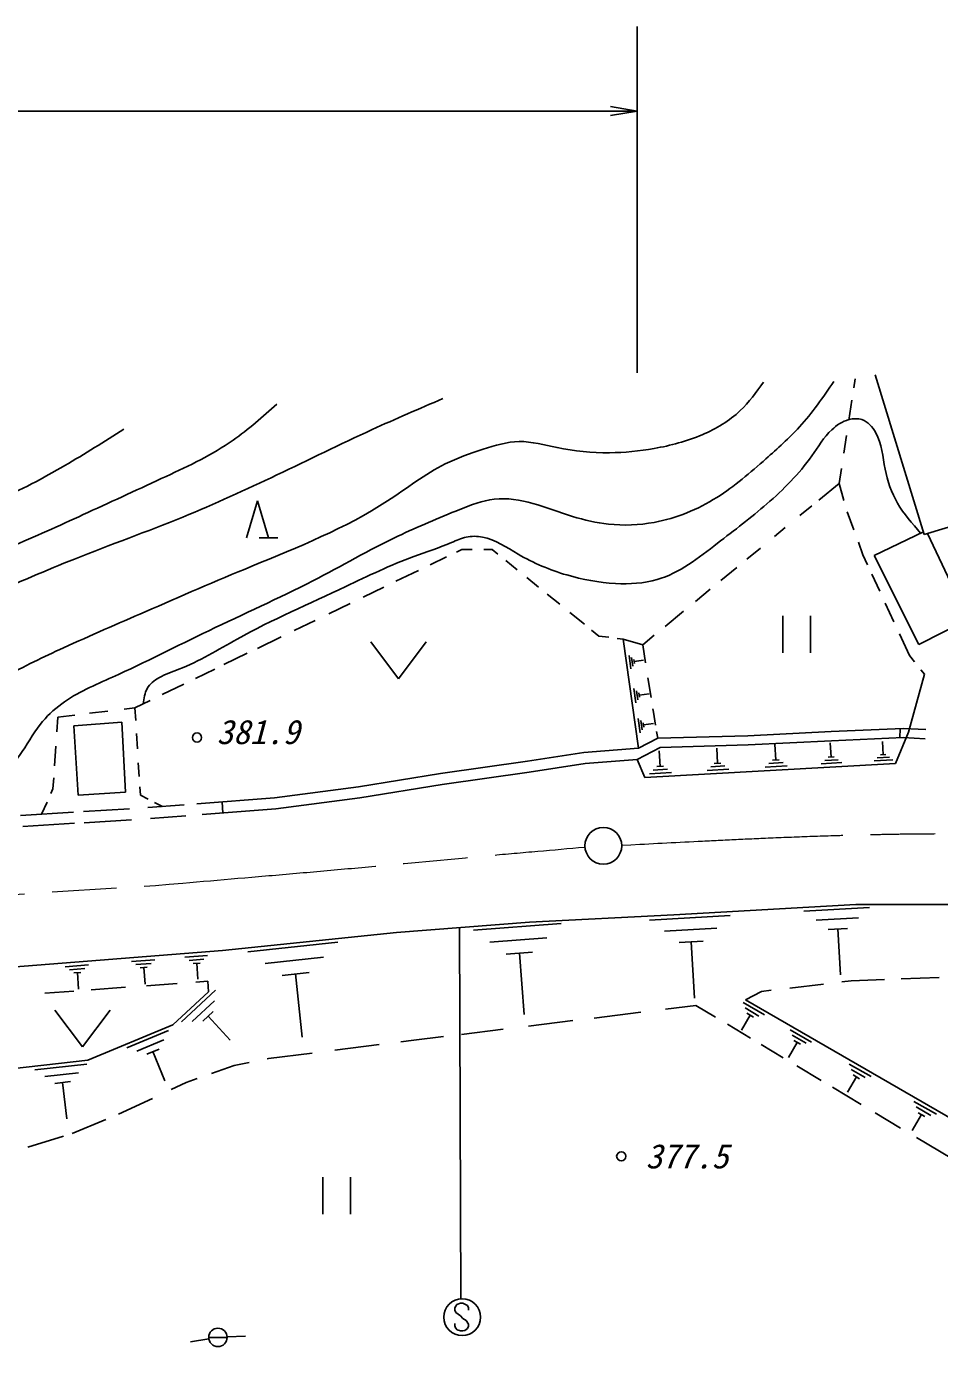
# Model space of a CAD drawing. Units: millimetres, scale not verified. Extents: x 40000 to 680000, y 20000 to 380000.
# Drawn here: x 436300 to 485834, y 267581 to 339209 of the extents above; entities that cross this region are included whole.
import ezdxf
from ezdxf.enums import TextEntityAlignment as Align

# ---------------------------------------------------------------- set-up
doc = ezdxf.new("R2010")
doc.units = ezdxf.units.MM
doc.header["$LTSCALE"] = 1000
doc.linetypes.add('CHAIN', pattern=[18.5, 12, -1.5, 3.5, -1.5])
for name, color, linetype, lineweight in [('M-BGD', 7, 'Continuous', 25), ('M-BGD-EXST', 7, 'Continuous', 25), ('M-BMK', 2, 'CHAIN', 13), ('M-BMK-SRVR', 3, 'Continuous', 25), ('M-STR-STR3', 7, 'Continuous', 25)]:
    doc.layers.add(name, color=color, linetype=linetype, lineweight=lineweight)
doc.styles.add('ＭＳ ゴシック', font='')
doc.styles.get('ＭＳ ゴシック').set_extended_font_data('MS Gothic')

# ---------------------------------------------------------------- blocks, each defined once
blk = doc.blocks.new('open_arrow')
at = {"color": 0, "linetype": 'Continuous', "lineweight": -2}
blk.add_lwpolyline([(7.5, 1.25), (0, 0), (7.5, -1.25)], dxfattribs=at)

msp = doc.modelspace()

# ---------------------------------------------------------------- linework, layer by layer
at = {"layer": 'M-BGD'}
for p, q in [((482342, 320298), (485000, 311638)), ((481182, 319606), (481254, 320079)), ((480911, 317838), (481078, 318931)), ((480636, 316049), (480784, 317013)), ((485000, 311638), (502261, 316894)), ((480385, 314411), (480510, 315226)), ((480385, 314411), (479288, 313510)), ((480647, 313478), (480385, 314411)), ((448233, 311469), (448833, 313469)), ((448833, 313469), (449433, 311469)), ((478905, 313196), (478260, 312667)), ((481178, 311890), (480817, 312871)), ((477463, 312013), (476873, 311528)), ((484953, 311791), (482283, 310503)), ((487389, 307039), (485183, 311693)), ((448933, 311469), (449933, 311469)), ((476118, 310908), (475383, 310305)), ((481679, 310530), (481426, 311218)), ((459088, 310430), (458199, 309999)), ((459910, 310828), (459625, 310690)), ((460481, 310828), (459910, 310828)), ((461560, 310828), (461111, 310828)), ((461870, 310577), (461560, 310828)), ((462919, 309727), (462307, 310223)), ((481925, 310000), (481679, 310530)), ((482283, 310503), (484701, 305665)), ((457564, 309692), (456346, 309101)), ((474835, 309855), (473968, 309144)), ((482588, 308569), (482157, 309498)), ((455681, 308780), (454564, 308238)), ((464078, 308788), (463443, 309303)), ((465227, 307857), (464547, 308408)), ((473393, 308672), (472590, 308013)), ((453853, 307894), (452703, 307337)), ((466566, 306772), (465785, 307405)), ((471937, 307477), (470941, 306659)), ((483359, 306905), (482887, 307923)), ((451966, 306979), (450828, 306428)), ((477327, 305224), (477327, 307224)), ((478827, 307224), (478827, 305224)), ((484701, 305665), (487389, 307039)), ((450119, 306085), (448837, 305464)), ((467355, 306133), (466960, 306453)), ((467895, 306063), (467355, 306133)), ((468667, 305963), (468340, 306006)), ((469728, 305663), (468667, 305963)), ((469510, 300041), (468667, 305963)), ((470348, 306172), (469728, 305663)), ((484205, 305078), (483658, 306259)), ((448283, 305195), (447013, 304580)), ((454991, 305820), (456491, 303820)), ((456491, 303820), (457991, 305820)), ((469728, 305663), (469884, 304684)), ((469094, 304353), (468994, 305083)), ((469194, 304503), (469124, 304973)), ((469284, 304643), (469244, 304863)), ((469774, 304823), (469264, 304753)), ((484472, 304739), (484205, 305078)), ((446522, 304342), (445467, 303831)), ((470015, 303863), (470186, 302793)), ((484143, 300919), (485006, 304061)), ((485006, 304061), (484819, 304298)), ((444838, 303526), (443656, 302953)), ((469364, 302503), (469254, 303283)), ((469464, 302663), (469394, 303163)), ((469554, 302813), (469524, 303043)), ((470084, 303003), (469544, 302933)), ((443008, 302640), (442184, 302241)), ((437996, 301733), (437945, 300944)), ((438929, 301846), (437996, 301733)), ((440718, 302063), (439715, 301941)), ((442184, 302241), (441595, 302169)), ((442184, 302241), (442228, 301551)), ((469594, 300883), (469484, 301663)), ((470283, 302184), (470313, 301997)), ((470313, 301997), (470428, 301299)), ((438869, 301261), (441480, 301465)), ((439115, 297505), (438869, 301261)), ((441480, 301465), (441673, 297665)), ((469694, 301043), (469624, 301543)), ((469784, 301193), (469754, 301423)), ((470314, 301383), (469774, 301313)), ((470485, 300953), (470545, 300583)), ((475426, 300724), (479948, 300954)), ((479948, 300954), (483856, 301124)), ((483435, 299225), (484143, 300919)), ((483686, 300616), (483704, 301118)), ((483856, 301124), (485096, 301054)), ((437893, 300156), (437823, 299082)), ((442272, 300836), (442323, 300021)), ((469510, 300041), (470545, 300583)), ((470545, 300583), (475426, 300724)), ((470675, 300087), (475446, 300225)), ((475446, 300225), (479972, 300455)), ((476904, 300243), (476954, 299413)), ((479904, 300333), (479954, 299563)), ((479972, 300455), (483853, 300624)), ((482734, 300413), (482774, 299693)), ((483853, 300624), (485056, 300556)), ((463483, 299348), (466538, 299815)), ((466538, 299815), (469510, 300041)), ((466606, 299219), (469427, 299433)), ((469427, 299433), (470675, 300087)), ((469427, 299433), (469851, 298455)), ((470624, 299903), (470674, 299063)), ((473744, 300053), (473794, 299233)), ((477124, 299423), (476774, 299403)), ((480324, 299423), (479604, 299373)), ((480114, 299573), (479784, 299553)), ((483304, 299413), (482284, 299353)), ((483114, 299563), (482454, 299523)), ((482924, 299703), (482624, 299683)), ((442371, 299261), (442418, 298508)), ((458767, 298669), (463483, 299348)), ((458857, 298076), (463571, 298754)), ((463571, 298754), (466606, 299219)), ((469851, 298455), (483435, 299225)), ((471294, 298733), (470094, 298663)), ((471074, 298903), (470294, 298863)), ((470854, 299073), (470494, 299053)), ((474394, 298913), (473224, 298843)), ((474184, 299083), (473424, 299033)), ((473964, 299243), (473614, 299223)), ((477564, 299093), (476374, 299023)), ((477344, 299263), (476574, 299213)), ((480524, 299263), (479414, 299193)), ((437781, 298438), (437742, 297841)), ((454307, 297956), (458767, 298669)), ((454394, 297362), (458857, 298076)), ((437742, 297841), (437630, 297591)), ((441673, 297665), (439115, 297505)), ((442452, 297955), (442481, 297503)), ((442481, 297503), (442910, 297280)), ((445541, 297029), (449761, 297352)), ((449761, 297352), (454307, 297956)), ((449823, 296755), (454394, 297362)), ((435988, 296393), (438851, 296570)), ((437418, 297123), (437120, 296463)), ((439395, 296604), (441896, 296756)), ((442885, 296825), (444854, 296976)), ((443240, 297110), (443673, 296886)), ((445828, 296449), (449823, 296755)), ((446960, 296526), (446914, 297134)), ((436110, 295799), (438913, 295973)), ((439432, 296005), (442005, 296162)), ((443039, 296235), (444956, 296382)), ((481291, 291559), (471426, 291004)), ((491037, 291559), (481291, 291559)), ((471426, 291004), (463581, 290608)), ((470104, 290723), (474474, 290973)), ((478474, 291203), (482024, 291403)), ((479134, 290713), (481434, 290843)), ((463581, 290608), (456371, 290053)), ((460554, 290173), (465314, 290533)), ((470904, 290113), (473744, 290283)), ((479784, 290213), (480844, 290273)), ((480454, 287753), (480314, 290243)), ((456371, 290053), (446941, 289063)), ((448304, 289003), (453194, 289523)), ((461444, 289523), (464534, 289763)), ((471704, 289503), (473014, 289583)), ((472534, 286483), (472364, 289543)), ((446941, 289063), (434779, 288112)), ((444894, 288703), (446124, 288803)), ((449244, 288363), (452414, 288703)), ((462324, 288873), (463754, 288983)), ((463294, 285593), (463044, 288933)), ((438394, 288193), (439674, 288293)), ((438634, 288023), (439464, 288093)), ((441994, 288473), (443274, 288573)), ((442234, 288303), (443064, 288373)), ((442474, 288133), (442854, 288163)), ((442734, 287253), (442664, 288153)), ((445124, 288533), (445924, 288603)), ((445354, 288363), (445724, 288393)), ((445604, 287523), (445544, 288383)), ((438874, 287853), (439254, 287883)), ((439134, 286973), (439064, 287873)), ((444475, 287285), (442822, 287161)), ((446148, 287410), (445495, 287361)), ((446173, 286836), (446148, 287410)), ((450174, 287723), (451634, 287873)), ((451264, 284373), (450904, 287803)), ((477710, 287036), (479528, 287252)), ((480522, 287371), (481046, 287433)), ((481046, 287433), (482837, 287495)), ((483753, 287527), (485811, 287599)), ((438875, 286866), (437306, 286749)), ((441666, 287075), (439806, 286936)), ((444250, 285042), (446173, 286836)), ((444714, 285193), (446554, 286913)), ((475310, 286390), (476179, 286854)), ((476179, 286854), (476690, 286914)), ((437839, 285840), (439339, 283840)), ((439339, 283840), (440839, 285840)), ((445294, 285223), (446494, 286343)), ((472611, 286089), (470972, 285887)), ((473673, 285454), (472611, 286089)), ((475174, 286243), (476334, 285573)), ((475284, 285953), (476034, 285513)), ((503990, 269820), (475310, 286390)), ((445874, 285243), (446424, 285763)), ((447354, 284213), (446154, 285503)), ((465948, 285268), (463526, 284969)), ((469636, 285723), (467096, 285409)), ((475084, 284743), (475564, 285563)), ((475384, 285663), (475734, 285453)), ((439635, 283119), (444250, 285042)), ((441754, 283783), (444004, 284723)), ((458916, 284401), (457312, 284203)), ((462154, 284800), (459904, 284523)), ((475570, 284318), (474321, 285066)), ((477734, 284763), (478894, 284093)), ((477834, 284473), (478594, 284043)), ((442294, 283613), (443754, 284223)), ((442824, 283443), (443494, 283723)), ((455432, 283965), (453022, 283661)), ((457312, 284203), (456607, 284114)), ((477357, 283249), (476156, 283968)), ((477644, 283273), (478114, 284083)), ((477934, 284183), (478284, 283983)), ((434508, 282542), (439635, 283119)), ((443814, 282003), (443164, 283583)), ((448385, 282996), (447578, 282834)), ((449433, 283207), (449361, 283192)), ((451796, 283505), (449433, 283207)), ((436764, 282593), (439574, 282913)), ((437304, 282233), (439134, 282443)), ((447578, 282834), (446336, 282393)), ((479417, 282016), (478090, 282810)), ((480844, 281393), (481324, 282223)), ((480934, 282913), (482114, 282233)), ((481044, 282623), (481804, 282173)), ((481144, 282323), (481494, 282113)), ((437844, 281863), (438684, 281963)), ((438484, 279943), (438264, 281913)), ((444974, 281910), (444155, 281526)), ((445562, 282119), (444974, 281910)), ((481576, 280724), (480028, 281650)), ((443137, 281049), (441299, 280188)), ((484444, 280883), (485664, 280183)), ((483720, 279440), (482331, 280272)), ((484354, 279313), (484854, 280173)), ((484554, 280583), (485354, 280123)), ((484664, 280273), (485034, 280063)), ((440617, 279904), (438779, 279138)), ((438317, 278996), (436386, 278403)), ((486493, 277781), (484575, 278929)), ((452371, 274775), (452371, 276775)), ((453871, 276775), (453871, 274775)), ((446194, 268003), (445204, 267843)), ((446188, 268081), (447188, 268081)), ((447184, 268103), (448184, 268153))]:
    msp.add_line(p, q, dxfattribs=at)
for centre, radius in [((445554, 300625), 250), ((468567, 277907), 250), ((446688, 268081), 500)]:
    msp.add_circle(centre, radius, dxfattribs=at)
for points, knots in [([(424110, 298144), (424792, 298266), (425474, 298388), (426134, 298586), (427045, 298860), (427913, 299281), (428746, 299752), (429845, 300375), (430881, 301088), (431917, 301805), (432971, 302534), (434026, 303267), (435136, 303904), (436160, 304492), (437231, 304998), (438307, 305489), (439778, 306161), (441258, 306806), (442739, 307448), (444660, 308283), (446582, 309115), (448522, 309921), (451046, 310968), (453602, 311969), (455892, 313465), (456932, 314145), (457917, 314926), (459017, 315471), (459669, 315794), (460362, 316034), (461069, 316264), (461714, 316473), (462371, 316674), (463028, 316684), (463711, 316694), (464394, 316499), (465081, 316357), (466025, 316162), (466974, 316068), (467926, 316078), (468737, 316086), (469550, 316169), (470351, 316311), (471245, 316468), (472125, 316697), (472964, 317057), (473714, 317379), (474431, 317806), (475016, 318363), (475494, 318818), (475885, 319360), (476275, 319902)], [0, 0, 0, 0, 1, 1, 1, 2, 2, 2, 3, 3, 3, 4, 4, 4, 5, 5, 5, 6, 6, 6, 7, 7, 7, 8, 8, 8, 9, 9, 9, 10, 10, 10, 11, 11, 11, 12, 12, 12, 13, 13, 13, 14, 14, 14, 15, 15, 15, 16, 16, 16, 17, 17, 17, 17]), ([(429715, 296776), (430509, 296773), (431303, 296770), (432057, 296954), (433009, 297186), (433897, 297716), (434669, 298353), (435142, 298743), (435571, 299174), (435929, 299659), (436326, 300199), (436634, 300807), (437048, 301338), (437380, 301763), (437779, 302139), (438214, 302458), (439050, 303071), (440017, 303475), (440966, 303904), (442737, 304703), (444450, 305587), (446190, 306422), (448068, 307324), (449978, 308169), (451834, 309128), (453381, 309926), (454891, 310804), (456452, 311553), (457546, 312078), (458666, 312541), (459810, 312999), (460420, 313243), (461036, 313487), (461676, 313559), (462369, 313637), (463089, 313514), (463775, 313326), (464508, 313124), (465202, 312847), (465920, 312626), (466558, 312430), (467214, 312278), (467879, 312206), (468701, 312117), (469537, 312150), (470351, 312299), (471558, 312521), (472720, 313001), (473756, 313652), (474714, 314254), (475565, 315002), (476415, 315751), (477045, 316305), (477674, 316860), (478234, 317477), (478926, 318238), (479513, 319094), (480100, 319949)], [0, 0, 0, 0, 1, 1, 1, 2, 2, 2, 3, 3, 3, 4, 4, 4, 5, 5, 5, 6, 6, 6, 7, 7, 7, 8, 8, 8, 9, 9, 9, 10, 10, 10, 11, 11, 11, 12, 12, 12, 13, 13, 13, 14, 14, 14, 15, 15, 15, 16, 16, 16, 17, 17, 17, 18, 18, 18, 19, 19, 19, 19]), ([(308420, 290909), (309550, 291053), (310680, 291197), (311781, 291464), (313247, 291820), (314661, 292396), (316042, 293025), (317431, 293657), (318787, 294342), (320124, 295065), (321053, 295568), (321973, 296089), (322885, 296626), (323797, 297162), (324701, 297714), (325646, 298186), (326632, 298680), (327663, 299087), (328707, 299447), (329641, 299769), (330585, 300053), (331528, 300347), (332586, 300677), (333640, 301018), (334709, 301307), (335922, 301636), (337152, 301899), (338370, 302208), (339368, 302461), (340358, 302745), (341371, 302928), (342752, 303177), (344176, 303239), (345573, 303108), (346645, 303008), (347702, 302794), (348754, 302568), (350398, 302215), (352031, 301833), (353676, 301488), (355563, 301091), (357464, 300744), (359378, 300527), (361229, 300317), (363093, 300230), (364960, 300167), (367163, 300093), (369369, 300054), (371562, 300227), (373572, 300386), (375571, 300724), (377564, 301007), (378842, 301189), (380117, 301348), (381405, 301548), (382507, 301718), (383617, 301917), (384707, 301848), (385984, 301766), (387232, 301316), (388488, 300947), (390544, 300345), (392621, 299963), (394670, 299447), (395889, 299140), (397098, 298785), (398331, 298486), (399733, 298147), (401166, 297881), (402593, 297886), (404135, 297892), (405670, 298215), (407215, 298426), (409300, 298712), (411402, 298794), (413457, 299147), (415614, 299517), (417719, 300184), (419819, 300887), (421891, 301582), (423958, 302311), (425821, 303408), (427493, 304393), (429001, 305674), (430683, 306649), (431849, 307326), (433100, 307856), (434344, 308390), (435864, 309042), (437375, 309699), (438906, 310311), (440857, 311090), (442841, 311796), (444788, 312591), (446512, 313296), (448208, 314071), (449890, 314872), (451611, 315693), (453318, 316541), (455051, 317333), (456322, 317914), (457608, 318464), (458893, 319014)], [0, 0, 0, 0, 1, 1, 1, 2, 2, 2, 3, 3, 3, 4, 4, 4, 5, 5, 5, 6, 6, 6, 7, 7, 7, 8, 8, 8, 9, 9, 9, 10, 10, 10, 11, 11, 11, 12, 12, 12, 13, 13, 13, 14, 14, 14, 15, 15, 15, 16, 16, 16, 17, 17, 17, 18, 18, 18, 19, 19, 19, 20, 20, 20, 21, 21, 21, 22, 22, 22, 23, 23, 23, 24, 24, 24, 25, 25, 25, 26, 26, 26, 27, 27, 27, 28, 28, 28, 29, 29, 29, 30, 30, 30, 31, 31, 31, 32, 32, 32, 33, 33, 33, 34, 34, 34, 34]), ([(413541, 302771), (414852, 302961), (416162, 303152), (417464, 303400), (418863, 303666), (420253, 303997), (421608, 304436), (422898, 304854), (424158, 305369), (425382, 305953), (426578, 306523), (427740, 307158), (428897, 307803), (430045, 308443), (431189, 309094), (432376, 309653), (433454, 310162), (434569, 310595), (435669, 311059), (437002, 311622), (438315, 312231), (439628, 312835), (441046, 313488), (442463, 314134), (443883, 314796), (445134, 315379), (446387, 315974), (447510, 316758), (448347, 317342), (449113, 318030), (449878, 318719)], [0, 0, 0, 0, 1, 1, 1, 2, 2, 2, 3, 3, 3, 4, 4, 4, 5, 5, 5, 6, 6, 6, 7, 7, 7, 8, 8, 8, 9, 9, 9, 10, 10, 10, 10]), ([(441589, 317351), (440527, 316683), (439466, 316016), (438381, 315381), (437198, 314690), (435988, 314039), (434722, 313524), (433361, 312970), (431936, 312574), (430557, 312061), (429267, 311580), (428017, 310996), (426786, 310372), (425422, 309680), (424082, 308938), (422678, 308346), (421139, 307697), (419523, 307229), (417894, 306826), (416442, 306468), (414979, 306161), (413504, 305982), (411865, 305783), (410210, 305742), (408551, 305644), (406914, 305548), (405273, 305397), (403654, 305532), (402158, 305656), (400682, 306024), (399208, 306376), (397603, 306759), (396001, 307124), (394424, 307558), (393260, 307878), (392110, 308237), (390934, 308571), (390062, 308819), (389176, 309053), (388289, 309078), (387221, 309107), (386151, 308833), (385081, 308627), (383168, 308260), (381254, 308110), (379340, 307896), (377971, 307743), (376601, 307557), (375231, 307389), (373752, 307208), (372270, 307048), (370785, 306939), (369268, 306827), (367747, 306768), (366226, 306770), (364649, 306772), (363072, 306839), (361498, 306939), (359355, 307075), (357217, 307273), (355082, 307502), (353633, 307657), (352185, 307827), (350748, 308065), (349661, 308244), (348580, 308461), (347483, 308571), (346437, 308676), (345376, 308682), (344332, 308571), (343157, 308446), (342004, 308173), (340842, 307952), (339104, 307621), (337348, 307408), (335608, 307108), (333930, 306818), (332266, 306448), (330598, 306095), (329146, 305787), (327690, 305493), (326265, 305082), (325427, 304840), (324600, 304557), (323788, 304237), (322678, 303800), (321598, 303292), (320524, 302774), (319307, 302187), (318099, 301588), (316922, 300917), (315620, 300174), (314356, 299343), (312982, 298778), (311726, 298261), (310378, 297965), (309042, 297652), (307689, 297335), (306348, 297000), (304990, 296752), (303411, 296463), (301808, 296293), (300205, 296133), (298701, 295982), (297197, 295840), (295703, 295626), (294214, 295413), (292734, 295129), (291256, 294838), (289057, 294405), (286862, 293959), (284671, 293487), (282686, 293060), (280703, 292612), (278705, 292249), (277100, 291957), (275484, 291719), (273865, 291517), (272516, 291349), (271165, 291206), (269813, 291067), (267526, 290833), (265238, 290612), (262946, 290448), (260791, 290293), (258634, 290188), (256473, 290110), (253997, 290021), (251518, 289968), (249044, 290054), (246941, 290127), (244841, 290300), (242740, 290448), (240187, 290628), (237632, 290772), (235086, 291011), (233075, 291199), (231070, 291446), (229064, 291686), (227129, 291918), (225194, 292143), (223266, 292418), (221972, 292602), (220680, 292808), (219383, 292981), (218318, 293122), (217249, 293241), (216175, 293262), (215253, 293281), (214328, 293228), (213417, 293093), (212121, 292902), (210854, 292546), (209590, 292193), (208206, 291806), (206825, 291421), (205425, 291123), (203828, 290784), (202206, 290557), (200584, 290335), (198954, 290113), (197324, 289895), (195688, 289773), (193818, 289633), (191940, 289617), (190059, 289604), (188253, 289591), (186445, 289581), (184656, 289773), (183300, 289917), (181955, 290178), (180604, 290392), (178936, 290655), (177259, 290848), (175594, 291123), (174103, 291370), (172622, 291684), (171148, 292024), (168766, 292573), (166401, 293191), (164056, 293881), (162251, 294413), (160459, 294988), (158653, 295513), (156665, 296092), (154661, 296611), (152687, 297258), (151155, 297760), (149640, 298340), (148072, 298665), (147058, 298876), (146021, 298980), (144976, 299059), (143940, 299138), (142895, 299193), (141881, 299059), (140398, 298864), (138980, 298267), (137547, 297765), (135827, 297162), (134085, 296698), (132369, 296133), (130884, 295643), (129418, 295078), (127923, 294613), (126250, 294092), (124540, 293697), (122857, 293206), (121028, 292672), (119232, 292026), (117398, 291517), (115601, 291019), (113768, 290652), (111938, 290279), (109932, 289870), (107930, 289455), (105916, 289097), (104082, 288772), (102239, 288495), (100400, 288197), (99502, 288051), (98605, 287901), (97709, 287750)], [0, 0, 0, 0, 1, 1, 1, 2, 2, 2, 3, 3, 3, 4, 4, 4, 5, 5, 5, 6, 6, 6, 7, 7, 7, 8, 8, 8, 9, 9, 9, 10, 10, 10, 11, 11, 11, 12, 12, 12, 13, 13, 13, 14, 14, 14, 15, 15, 15, 16, 16, 16, 17, 17, 17, 18, 18, 18, 19, 19, 19, 20, 20, 20, 21, 21, 21, 22, 22, 22, 23, 23, 23, 24, 24, 24, 25, 25, 25, 26, 26, 26, 27, 27, 27, 28, 28, 28, 29, 29, 29, 30, 30, 30, 31, 31, 31, 32, 32, 32, 33, 33, 33, 34, 34, 34, 35, 35, 35, 36, 36, 36, 37, 37, 37, 38, 38, 38, 39, 39, 39, 40, 40, 40, 41, 41, 41, 42, 42, 42, 43, 43, 43, 44, 44, 44, 45, 45, 45, 46, 46, 46, 47, 47, 47, 48, 48, 48, 49, 49, 49, 50, 50, 50, 51, 51, 51, 52, 52, 52, 53, 53, 53, 54, 54, 54, 55, 55, 55, 56, 56, 56, 57, 57, 57, 58, 58, 58, 59, 59, 59, 60, 60, 60, 61, 61, 61, 62, 62, 62, 63, 63, 63, 64, 64, 64, 65, 65, 65, 66, 66, 66, 67, 67, 67, 68, 68, 68, 69, 69, 69, 70, 70, 70, 71, 71, 71, 72, 72, 72, 73, 73, 73, 74, 74, 74, 74]), ([(442635, 302459), (442675, 302753), (442716, 303046), (442855, 303289), (442995, 303533), (443235, 303725), (443489, 303873), (443834, 304074), (444206, 304192), (444569, 304332), (445672, 304759), (446692, 305395), (447737, 305972), (449650, 307030), (451645, 307891), (453619, 308817), (454838, 309389), (456050, 309986), (457308, 310452), (457991, 310705), (458688, 310919), (459363, 311207), (459624, 311318), (459883, 311441), (460159, 311500), (460445, 311562), (460751, 311556), (461039, 311500), (461740, 311366), (462342, 310941), (462968, 310578), (463809, 310091), (464693, 309716), (465609, 309446), (466464, 309194), (467348, 309033), (468250, 308985), (469016, 308944), (469795, 308985), (470514, 309195), (471722, 309547), (472762, 310375), (473784, 311165), (474702, 311875), (475605, 312555), (476467, 313303), (477361, 314079), (478211, 314928), (478899, 315902), (479245, 316393), (479551, 316916), (479989, 317328), (480250, 317573), (480558, 317779), (480911, 317873), (481146, 317935), (481401, 317947), (481624, 317873), (481948, 317764), (482204, 317472), (482378, 317160), (482720, 316548), (482751, 315861), (482881, 315190), (483007, 314542), (483227, 313910), (483552, 313345), (483892, 312754), (484349, 312237), (484805, 311720)], [0, 0, 0, 0, 1, 1, 1, 2, 2, 2, 3, 3, 3, 4, 4, 4, 5, 5, 5, 6, 6, 6, 7, 7, 7, 8, 8, 8, 9, 9, 9, 10, 10, 10, 11, 11, 11, 12, 12, 12, 13, 13, 13, 14, 14, 14, 15, 15, 15, 16, 16, 16, 17, 17, 17, 18, 18, 18, 19, 19, 19, 20, 20, 20, 21, 21, 21, 22, 22, 22, 23, 23, 23, 23])]:
    msp.add_open_spline(points, degree=3, knots=knots, dxfattribs=at)
at = {"layer": 'M-BGD-EXST'}
for p, q in [((459862, 270171), (459795, 290317)), ((459654, 269871), (459530, 269687)), ((459530, 269687), (459533, 269555)), ((459533, 269555), (459596, 269426)), ((459596, 269426), (459852, 269244)), ((459846, 269937), (459654, 269871)), ((459968, 269934), (459846, 269937)), ((460218, 269816), (459968, 269934)), ((460281, 269684), (460218, 269816)), ((460281, 269555), (460281, 269684)), ((459533, 268707), (459530, 268828)), ((459573, 268604), (459533, 268707)), ((459852, 269244), (459981, 269113)), ((459981, 269113), (460160, 268997)), ((460160, 268997), (460286, 268797)), ((460281, 268686), (460220, 268554)), ((460286, 268797), (460281, 268686)), ((459657, 268494), (459573, 268604)), ((459844, 268433), (459657, 268494)), ((459978, 268433), (459844, 268433)), ((460078, 268462), (459978, 268433)), ((460220, 268554), (460078, 268462))]:
    msp.add_line(p, q, dxfattribs=at)
msp.add_circle((459938, 269174), 1000, dxfattribs=at)
at = {"layer": 'M-BMK'}
msp.add_line((368842, 287835), (443297, 292606), dxfattribs=at)
for points, knots in [([(468605, 294785), (471198, 294922), (473790, 295059), (476385, 295171), (479408, 295301), (482434, 295395), (485460, 295410), (488406, 295424), (491352, 295361), (494298, 295290), (498260, 295195), (502223, 295083), (506180, 294872), (513002, 294508), (519809, 293846), (526601, 293081), (530968, 292589), (535330, 292053), (539677, 291409), (544235, 290733), (548776, 289938), (553291, 289021), (557488, 288168), (561663, 287211), (565838, 286254)], [0, 0, 0, 0, 1, 1, 1, 2, 2, 2, 3, 3, 3, 4, 4, 4, 5, 5, 5, 6, 6, 6, 7, 7, 7, 8, 8, 8, 8]), ([(443297, 292606), (447276, 292944), (451255, 293281), (455231, 293648), (457318, 293841), (459406, 294042), (461494, 294232), (463186, 294386), (464880, 294533), (466573, 294680)], [0, 0, 0, 0, 1, 1, 1, 2, 2, 2, 3, 3, 3, 3])]:
    msp.add_open_spline(points, degree=3, knots=knots, dxfattribs=at)
at = {"layer": 'M-BMK-SRVR'}
msp.add_circle((467594, 294752), 1000, dxfattribs=at)
at = {"layer": 'M-STR-STR3'}
for p, q in [((469427, 320414), (469427, 339209)), ((339700, 334615), (469427, 334615))]:
    msp.add_line(p, q, dxfattribs=at)

# ---------------------------------------------------------------- block references
at = {"layer": 'M-STR-STR3', "xscale": 193, "yscale": 193, "rotation": 180}
msp.add_blockref('open_arrow', (469427, 334615), dxfattribs=at)

# ---------------------------------------------------------------- texts
at = {"layer": 'M-BGD', "style": 'ＭＳ ゴシック', "oblique": 15}
for s, p in [('381.9', (446618, 300929)), ('377.5', (469889, 277907))]:
    msp.add_text(s, height=1320, dxfattribs=at).set_placement(p, align=Align.MIDDLE_LEFT)

doc.saveas('drawing.dxf')
